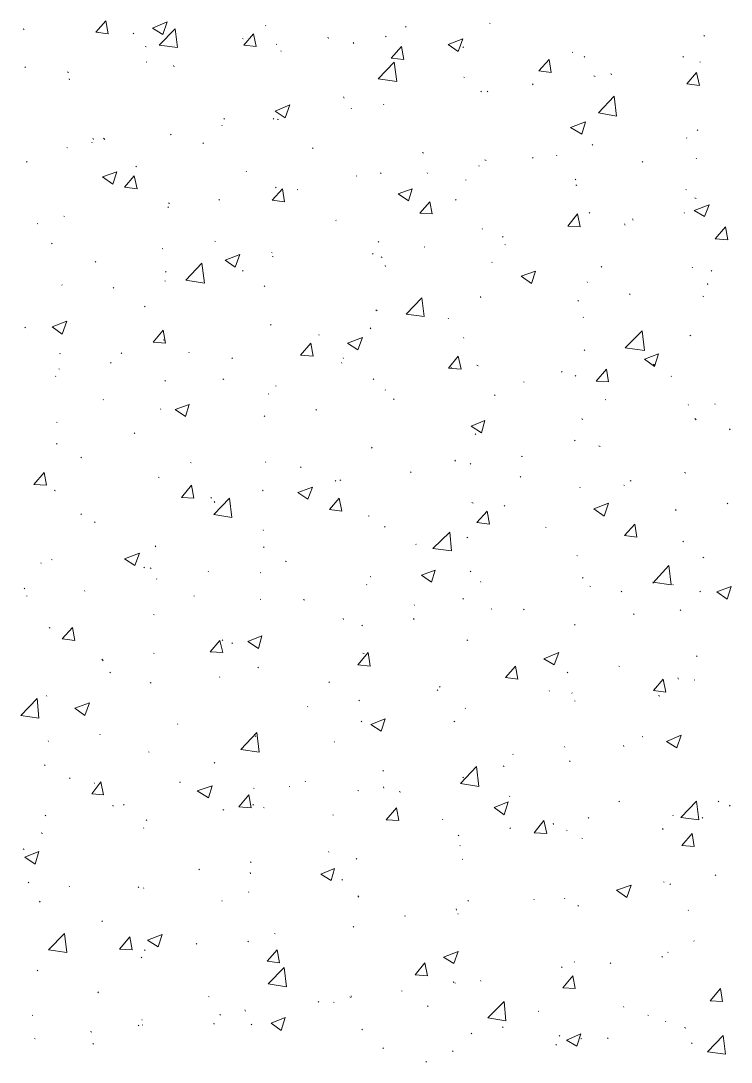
# Model space of a CAD drawing. Header units: millimetres. Extents: x 2928 to 3112, y 1220 to 1280.
# Drawn here: x 2943.125 to 2945.211, y 1243.75 to 1246.809 of the extents above; entities that cross this region are included whole.
import ezdxf

# ---------------------------------------------------------------- set-up
doc = ezdxf.new("R2010")
doc.units = ezdxf.units.MM

msp = doc.modelspace()

# ---------------------------------------------------------------- linework, layer by layer
at = {"color": 92, "linetype": 'Continuous', "lineweight": 13, "true_color": 0x00b800}
for points in [[(2943.34468, 1246.77537), (2943.37468, 1246.8087), (2943.37468, 1246.8087)], [(2943.38135, 1246.77037), (2943.37468, 1246.8087), (2943.37468, 1246.8087)], [(2943.13468, 1246.7837), (2943.13134, 1246.78537), (2943.13134, 1246.78537)], [(2943.51135, 1246.78703), (2943.55468, 1246.80537), (2943.55468, 1246.80537)], [(2943.51135, 1246.78703), (2943.54135, 1246.7687), (2943.54135, 1246.7687)], [(2943.53135, 1246.73703), (2943.57802, 1246.78537), (2943.57802, 1246.78537)], [(2943.54135, 1246.7687), (2943.55468, 1246.80537), (2943.55468, 1246.80537)], [(2943.58468, 1246.73037), (2943.57802, 1246.78537), (2943.57802, 1246.78537)], [(2943.84469, 1246.7937), (2943.84302, 1246.79537), (2943.84302, 1246.79537)], [(2944.25636, 1246.79037), (2944.25469, 1246.79203), (2944.25469, 1246.79203)], [(2944.50303, 1246.80037), (2944.50136, 1246.80203), (2944.50136, 1246.80203)], [(2943.34468, 1246.77537), (2943.38135, 1246.77037), (2943.38135, 1246.77037)], [(2943.45635, 1246.77037), (2943.45468, 1246.77203), (2943.45468, 1246.77203)], [(2943.77802, 1246.75537), (2943.77635, 1246.75703), (2943.77635, 1246.75703)], [(2943.77969, 1246.73703), (2943.80802, 1246.77037), (2943.80802, 1246.77037)], [(2943.81635, 1246.7337), (2943.80802, 1246.77037), (2943.80802, 1246.77037)], [(2944.02802, 1246.75703), (2944.02636, 1246.76037), (2944.02636, 1246.76037)], [(2944.19803, 1246.76203), (2944.19636, 1246.7637), (2944.19636, 1246.7637)], [(2944.37969, 1246.7387), (2944.42303, 1246.75537), (2944.42303, 1246.75537)], [(2944.40969, 1246.7187), (2944.42303, 1246.75537), (2944.42303, 1246.75537)], [(2945.13304, 1246.7637), (2945.13137, 1246.76537), (2945.13137, 1246.76537)], [(2943.49301, 1246.73203), (2943.48968, 1246.7337), (2943.48968, 1246.7337)], [(2943.53135, 1246.73703), (2943.58468, 1246.73037), (2943.58468, 1246.73037)], [(2943.77969, 1246.73703), (2943.81635, 1246.7337), (2943.81635, 1246.7337)], [(2943.87635, 1246.7387), (2943.87469, 1246.74037), (2943.87469, 1246.74037)], [(2943.88969, 1246.7187), (2943.88802, 1246.72037), (2943.88802, 1246.72037)], [(2944.10302, 1246.74203), (2944.10136, 1246.74537), (2944.10136, 1246.74537)], [(2944.21303, 1246.6987), (2944.24303, 1246.7337), (2944.24303, 1246.7337)], [(2944.24969, 1246.69537), (2944.24303, 1246.7337), (2944.24303, 1246.7337)], [(2944.37969, 1246.7387), (2944.40969, 1246.7187), (2944.40969, 1246.7187)], [(2944.42469, 1246.73037), (2944.42303, 1246.73203), (2944.42303, 1246.73203)], [(2944.74637, 1246.71537), (2944.7447, 1246.71703), (2944.7447, 1246.71703)], [(2943.49468, 1246.68703), (2943.49301, 1246.6887), (2943.49301, 1246.6887)], [(2944.17469, 1246.6387), (2944.22136, 1246.68703), (2944.22136, 1246.68703)], [(2944.21303, 1246.6987), (2944.24969, 1246.69537), (2944.24969, 1246.69537)], [(2944.22969, 1246.63036), (2944.22136, 1246.68703), (2944.22136, 1246.68703)], [(2944.64636, 1246.66203), (2944.67637, 1246.69537), (2944.67637, 1246.69537)], [(2944.68303, 1246.65703), (2944.67637, 1246.69537), (2944.67637, 1246.69537)], [(2944.78137, 1246.70203), (2944.7797, 1246.7037), (2944.7797, 1246.7037)], [(2945.07137, 1246.70203), (2945.0697, 1246.7037), (2945.0697, 1246.7037)], [(2945.12137, 1246.68703), (2945.1197, 1246.6887), (2945.1197, 1246.6887)], [(2943.13801, 1246.67203), (2943.13634, 1246.6737), (2943.13634, 1246.6737)], [(2943.26468, 1246.65703), (2943.26135, 1246.6587), (2943.26135, 1246.6587)], [(2943.57468, 1246.6737), (2943.57302, 1246.67703), (2943.57302, 1246.67703)], [(2944.64636, 1246.66203), (2944.68303, 1246.65703), (2944.68303, 1246.65703)], [(2945.08137, 1246.6237), (2945.1097, 1246.65703), (2945.1097, 1246.65703)], [(2945.11804, 1246.6187), (2945.1097, 1246.65703), (2945.1097, 1246.65703)], [(2943.26801, 1246.63536), (2943.26635, 1246.6387), (2943.26635, 1246.6387)], [(2944.17469, 1246.6387), (2944.22969, 1246.63036), (2944.22969, 1246.63036)], [(2944.42803, 1246.64203), (2944.42636, 1246.6437), (2944.42636, 1246.6437)], [(2944.81137, 1246.64536), (2944.80803, 1246.64703), (2944.80803, 1246.64703)], [(2944.8597, 1246.65036), (2944.85803, 1246.6537), (2944.85803, 1246.6537)], [(2944.47803, 1246.60036), (2944.47636, 1246.60203), (2944.47636, 1246.60203)], [(2944.49636, 1246.60036), (2944.4947, 1246.60203), (2944.4947, 1246.60203)], [(2944.6297, 1246.62036), (2944.62803, 1246.6237), (2944.62803, 1246.6237)], [(2945.08137, 1246.6237), (2945.11804, 1246.6187), (2945.11804, 1246.6187)], [(2944.07469, 1246.58203), (2944.07302, 1246.58536), (2944.07302, 1246.58536)], [(2944.82137, 1246.5387), (2944.86803, 1246.58703), (2944.86803, 1246.58703)], [(2944.8747, 1246.5287), (2944.86803, 1246.58703), (2944.86803, 1246.58703)], [(2943.87135, 1246.5437), (2943.91469, 1246.56203), (2943.91469, 1246.56203)], [(2943.87135, 1246.5437), (2943.90135, 1246.5237), (2943.90135, 1246.5237)], [(2943.90135, 1246.5237), (2943.91469, 1246.56203), (2943.91469, 1246.56203)], [(2944.09636, 1246.55036), (2944.09469, 1246.55203), (2944.09469, 1246.55203)], [(2944.19136, 1246.56203), (2944.18969, 1246.5637), (2944.18969, 1246.5637)], [(2944.82137, 1246.5387), (2944.8747, 1246.5287), (2944.8747, 1246.5287)], [(2943.72302, 1246.52036), (2943.72135, 1246.52203), (2943.72135, 1246.52203)], [(2943.86802, 1246.52036), (2943.86635, 1246.52203), (2943.86635, 1246.52203)], [(2943.88135, 1246.5187), (2943.87802, 1246.52036), (2943.87802, 1246.52036)], [(2944.7397, 1246.49536), (2944.78303, 1246.51203), (2944.78303, 1246.51203)], [(2944.77303, 1246.47536), (2944.78303, 1246.51203), (2944.78303, 1246.51203)], [(2943.56635, 1246.4737), (2943.56468, 1246.47536), (2943.56468, 1246.47536)], [(2943.71635, 1246.50036), (2943.71468, 1246.50203), (2943.71468, 1246.50203)], [(2944.7397, 1246.49536), (2944.77303, 1246.47536), (2944.77303, 1246.47536)], [(2945.11304, 1246.48703), (2945.11137, 1246.4887), (2945.11137, 1246.4887)], [(2943.33468, 1246.45036), (2943.33301, 1246.45203), (2943.33301, 1246.45203)], [(2943.33801, 1246.46036), (2943.33635, 1246.4637), (2943.33635, 1246.4637)], [(2943.37135, 1246.46036), (2943.36801, 1246.4637), (2943.36801, 1246.4637)], [(2943.66135, 1246.4487), (2943.65968, 1246.45036), (2943.65968, 1246.45036)], [(2944.8047, 1246.4437), (2944.80303, 1246.44536), (2944.80303, 1246.44536)], [(2945.08137, 1246.4637), (2945.0797, 1246.46536), (2945.0797, 1246.46536)], [(2943.26135, 1246.43536), (2943.25968, 1246.43703), (2943.25968, 1246.43703)], [(2943.98302, 1246.4337), (2943.98136, 1246.43536), (2943.98136, 1246.43536)], [(2944.30803, 1246.42036), (2944.30469, 1246.42203), (2944.30469, 1246.42203)], [(2944.6997, 1246.41203), (2944.69803, 1246.41369), (2944.69803, 1246.41369)], [(2943.14301, 1246.39369), (2943.14134, 1246.39536), (2943.14134, 1246.39536)], [(2943.46468, 1246.38036), (2943.46301, 1246.38203), (2943.46301, 1246.38203)], [(2944.47136, 1246.38203), (2944.4697, 1246.38369), (2944.4697, 1246.38369)], [(2944.49136, 1246.39869), (2944.48803, 1246.40036), (2944.48803, 1246.40036)], [(2944.6297, 1246.40536), (2944.62803, 1246.40703), (2944.62803, 1246.40703)], [(2944.95137, 1246.39369), (2944.9497, 1246.39536), (2944.9497, 1246.39536)], [(2945.1097, 1246.40369), (2945.10804, 1246.40536), (2945.10804, 1246.40536)], [(2943.36468, 1246.35036), (2943.40635, 1246.36536), (2943.40635, 1246.36536)], [(2943.36468, 1246.35036), (2943.39468, 1246.32869), (2943.39468, 1246.32869)], [(2943.39468, 1246.32869), (2943.40635, 1246.36536), (2943.40635, 1246.36536)], [(2943.42968, 1246.32036), (2943.45801, 1246.35369), (2943.45801, 1246.35369)], [(2943.46635, 1246.31536), (2943.45801, 1246.35369), (2943.45801, 1246.35369)], [(2943.78802, 1246.36536), (2943.78635, 1246.36703), (2943.78635, 1246.36703)], [(2944.11136, 1246.35203), (2944.10969, 1246.35369), (2944.10969, 1246.35369)], [(2944.18302, 1246.36036), (2944.18136, 1246.36203), (2944.18136, 1246.36203)], [(2944.31969, 1246.36036), (2944.31803, 1246.36203), (2944.31803, 1246.36203)], [(2943.42968, 1246.32036), (2943.46635, 1246.31536), (2943.46635, 1246.31536)], [(2943.87469, 1246.31869), (2943.87302, 1246.32036), (2943.87302, 1246.32036)], [(2944.43303, 1246.34036), (2944.43136, 1246.34203), (2944.43136, 1246.34203)], [(2944.7547, 1246.34203), (2944.75303, 1246.34369), (2944.75303, 1246.34369)], [(2944.75803, 1246.32536), (2944.7547, 1246.32703), (2944.7547, 1246.32703)], [(2943.86302, 1246.28203), (2943.89302, 1246.31536), (2943.89302, 1246.31536)], [(2943.89969, 1246.27703), (2943.89302, 1246.31536), (2943.89302, 1246.31536)], [(2943.93802, 1246.31203), (2943.93635, 1246.31369), (2943.93635, 1246.31369)], [(2944.23303, 1246.30036), (2944.27469, 1246.31536), (2944.27469, 1246.31536)], [(2944.23303, 1246.30036), (2944.26303, 1246.28036), (2944.26303, 1246.28036)], [(2944.26303, 1246.28036), (2944.27469, 1246.31536), (2944.27469, 1246.31536)], [(2945.0797, 1246.31203), (2945.07804, 1246.31369), (2945.07804, 1246.31369)], [(2945.10804, 1246.28703), (2945.1047, 1246.28869), (2945.1047, 1246.28869)], [(2943.55802, 1246.26036), (2943.55635, 1246.26203), (2943.55635, 1246.26203)], [(2943.56135, 1246.27203), (2943.55802, 1246.27369), (2943.55802, 1246.27369)], [(2943.70802, 1246.28203), (2943.70635, 1246.28369), (2943.70635, 1246.28369)], [(2943.86302, 1246.28203), (2943.89969, 1246.27703), (2943.89969, 1246.27703)], [(2944.29636, 1246.24369), (2944.32636, 1246.27703), (2944.32636, 1246.27703)], [(2944.33303, 1246.24203), (2944.32636, 1246.27703), (2944.32636, 1246.27703)], [(2944.40303, 1246.28203), (2944.40136, 1246.28369), (2944.40136, 1246.28369)], [(2945.10304, 1246.25203), (2945.14637, 1246.26869), (2945.14637, 1246.26869)], [(2945.13304, 1246.23369), (2945.14637, 1246.26869), (2945.14637, 1246.26869)], [(2943.25301, 1246.23369), (2943.25134, 1246.23536), (2943.25134, 1246.23536)], [(2944.29636, 1246.24369), (2944.33303, 1246.24203), (2944.33303, 1246.24203)], [(2944.73137, 1246.20536), (2944.7597, 1246.24203), (2944.7597, 1246.24203)], [(2944.76803, 1246.20369), (2944.7597, 1246.24203), (2944.7597, 1246.24203)], [(2944.79637, 1246.24369), (2944.7947, 1246.24536), (2944.7947, 1246.24536)], [(2945.0747, 1246.24369), (2945.07304, 1246.24536), (2945.07304, 1246.24536)], [(2945.10304, 1246.25203), (2945.13304, 1246.23369), (2945.13304, 1246.23369)], [(2943.17468, 1246.21203), (2943.17301, 1246.21369), (2943.17301, 1246.21369)], [(2944.05136, 1246.22203), (2944.04969, 1246.22369), (2944.04969, 1246.22369)], [(2944.48136, 1246.19703), (2944.4797, 1246.19869), (2944.4797, 1246.19869)], [(2944.73137, 1246.20536), (2944.76803, 1246.20369), (2944.76803, 1246.20369)], [(2944.8997, 1246.20869), (2944.89804, 1246.21203), (2944.89804, 1246.21203)], [(2944.92304, 1246.22369), (2944.92137, 1246.22703), (2944.92137, 1246.22703)], [(2945.16471, 1246.16869), (2945.19471, 1246.20369), (2945.19471, 1246.20369)], [(2945.20137, 1246.16536), (2945.19471, 1246.20369), (2945.19471, 1246.20369)], [(2944.54136, 1246.17369), (2944.5397, 1246.17536), (2944.5397, 1246.17536)], [(2945.16471, 1246.16869), (2945.20137, 1246.16536), (2945.20137, 1246.16536)], [(2943.21634, 1246.15369), (2943.21468, 1246.15536), (2943.21468, 1246.15536)], [(2943.54135, 1246.13869), (2943.53968, 1246.14036), (2943.53968, 1246.14036)], [(2943.69635, 1246.16036), (2943.69468, 1246.16202), (2943.69468, 1246.16202)], [(2944.17636, 1246.15869), (2944.17469, 1246.16036), (2944.17469, 1246.16036)], [(2944.31136, 1246.14369), (2944.30969, 1246.14536), (2944.30969, 1246.14536)], [(2944.54803, 1246.15036), (2944.54636, 1246.15202), (2944.54636, 1246.15202)], [(2943.72468, 1246.10536), (2943.76802, 1246.12202), (2943.76802, 1246.12202)], [(2943.72468, 1246.10536), (2943.75469, 1246.08536), (2943.75469, 1246.08536)], [(2943.75469, 1246.08536), (2943.76802, 1246.12202), (2943.76802, 1246.12202)], [(2943.86302, 1246.12702), (2943.86135, 1246.12869), (2943.86135, 1246.12869)], [(2943.86635, 1246.11536), (2943.86302, 1246.11702), (2943.86302, 1246.11702)], [(2944.15969, 1246.12369), (2944.15802, 1246.12536), (2944.15802, 1246.12536)], [(2944.18636, 1246.11369), (2944.18302, 1246.11536), (2944.18302, 1246.11536)], [(2943.34468, 1246.10036), (2943.34301, 1246.10202), (2943.34301, 1246.10202)], [(2943.60968, 1246.04702), (2943.65635, 1246.09702), (2943.65635, 1246.09702)], [(2943.66468, 1246.03869), (2943.65635, 1246.09702), (2943.65635, 1246.09702)], [(2943.77802, 1246.07369), (2943.77635, 1246.07536), (2943.77635, 1246.07536)], [(2944.19636, 1246.08702), (2944.19469, 1246.09036), (2944.19469, 1246.09036)], [(2944.5097, 1246.09869), (2944.50803, 1246.10036), (2944.50803, 1246.10036)], [(2944.83137, 1246.08536), (2944.8297, 1246.08702), (2944.8297, 1246.08702)], [(2945.09804, 1246.08369), (2945.09637, 1246.08536), (2945.09637, 1246.08536)], [(2945.15471, 1246.07369), (2945.15304, 1246.07536), (2945.15304, 1246.07536)], [(2943.54968, 1246.04369), (2943.54802, 1246.04536), (2943.54802, 1246.04536)], [(2943.55135, 1246.07036), (2943.54968, 1246.07202), (2943.54968, 1246.07202)], [(2943.60968, 1246.04702), (2943.66468, 1246.03869), (2943.66468, 1246.03869)], [(2944.5947, 1246.05869), (2944.63636, 1246.07369), (2944.63636, 1246.07369)], [(2944.5947, 1246.05869), (2944.6247, 1246.03702), (2944.6247, 1246.03702)], [(2944.6247, 1246.03702), (2944.63636, 1246.07369), (2944.63636, 1246.07369)], [(2943.24634, 1246.03202), (2943.24468, 1246.03369), (2943.24468, 1246.03369)], [(2943.39801, 1246.02369), (2943.39635, 1246.02536), (2943.39635, 1246.02536)], [(2943.84135, 1246.02869), (2943.83969, 1246.03036), (2943.83969, 1246.03036)], [(2944.7897, 1246.04036), (2944.78803, 1246.04202), (2944.78803, 1246.04202)], [(2945.14304, 1246.03369), (2945.14137, 1246.03702), (2945.14137, 1246.03702)], [(2944.25636, 1245.94702), (2944.30303, 1245.99536), (2944.30303, 1245.99536)], [(2944.30969, 1245.94035), (2944.30303, 1245.99536), (2944.30303, 1245.99536)], [(2944.47636, 1245.99536), (2944.4747, 1245.99869), (2944.4747, 1245.99869)], [(2944.76303, 1245.98536), (2944.76137, 1245.98702), (2944.76137, 1245.98702)], [(2944.9147, 1246.00536), (2944.91304, 1246.00702), (2944.91304, 1246.00702)], [(2945.13137, 1245.99869), (2945.12804, 1246.00036), (2945.12804, 1246.00036)], [(2943.48968, 1245.96869), (2943.48801, 1245.97036), (2943.48801, 1245.97036)], [(2944.17136, 1245.95702), (2944.16802, 1245.96035), (2944.16802, 1245.96035)], [(2943.21634, 1245.91035), (2943.25968, 1245.92702), (2943.25968, 1245.92702)], [(2943.24634, 1245.88869), (2943.25968, 1245.92702), (2943.25968, 1245.92702)], [(2944.25636, 1245.94702), (2944.30969, 1245.94035), (2944.30969, 1245.94035)], [(2944.38136, 1245.93369), (2944.37969, 1245.93535), (2944.37969, 1245.93535)], [(2944.77803, 1245.93702), (2944.77637, 1245.93869), (2944.77637, 1245.93869)], [(2943.13801, 1245.90702), (2943.13634, 1245.90869), (2943.13634, 1245.90869)], [(2943.21634, 1245.91035), (2943.24634, 1245.88869), (2943.24634, 1245.88869)], [(2943.51302, 1245.86535), (2943.54302, 1245.90035), (2943.54302, 1245.90035)], [(2943.54968, 1245.86202), (2943.54302, 1245.90035), (2943.54302, 1245.90035)], [(2943.85969, 1245.91535), (2943.85802, 1245.91702), (2943.85802, 1245.91702)], [(2944.15302, 1245.90369), (2944.15136, 1245.90702), (2944.15136, 1245.90702)], [(2944.8997, 1245.84869), (2944.9497, 1245.89869), (2944.9497, 1245.89869)], [(2944.95637, 1245.84035), (2944.9497, 1245.89869), (2944.9497, 1245.89869)], [(2943.51302, 1245.86535), (2943.54968, 1245.86202), (2943.54968, 1245.86202)], [(2943.54635, 1245.87035), (2943.54302, 1245.87202), (2943.54302, 1245.87202)], [(2943.94635, 1245.82702), (2943.97636, 1245.86202), (2943.97636, 1245.86202)], [(2943.98302, 1245.82369), (2943.97636, 1245.86202), (2943.97636, 1245.86202)], [(2944.00136, 1245.88535), (2943.99969, 1245.88702), (2943.99969, 1245.88702)], [(2944.08469, 1245.86202), (2944.12802, 1245.87869), (2944.12802, 1245.87869)], [(2944.08469, 1245.86202), (2944.11469, 1245.84202), (2944.11469, 1245.84202)], [(2944.11469, 1245.84202), (2944.12802, 1245.87869), (2944.12802, 1245.87869)], [(2944.42636, 1245.87702), (2944.42469, 1245.87869), (2944.42469, 1245.87869)], [(2945.09304, 1245.88369), (2945.0897, 1245.88535), (2945.0897, 1245.88535)], [(2943.24134, 1245.83035), (2943.23801, 1245.83202), (2943.23801, 1245.83202)], [(2943.42135, 1245.83202), (2943.41968, 1245.83369), (2943.41968, 1245.83369)], [(2943.61968, 1245.83369), (2943.61802, 1245.83535), (2943.61802, 1245.83535)], [(2944.78137, 1245.84035), (2944.7797, 1245.84202), (2944.7797, 1245.84202)], [(2944.8997, 1245.84869), (2944.95637, 1245.84035), (2944.95637, 1245.84035)], [(2944.95637, 1245.81535), (2944.99804, 1245.83035), (2944.99804, 1245.83035)], [(2944.98637, 1245.79369), (2944.99804, 1245.83035), (2944.99804, 1245.83035)], [(2943.38968, 1245.80369), (2943.38801, 1245.80535), (2943.38801, 1245.80535)], [(2943.74635, 1245.81702), (2943.74469, 1245.81869), (2943.74469, 1245.81869)], [(2943.94635, 1245.82702), (2943.98302, 1245.82369), (2943.98302, 1245.82369)], [(2944.06802, 1245.80369), (2944.06636, 1245.80535), (2944.06636, 1245.80535)], [(2944.07302, 1245.81702), (2944.07136, 1245.81869), (2944.07136, 1245.81869)], [(2944.38136, 1245.78869), (2944.40969, 1245.82369), (2944.40969, 1245.82369)], [(2944.41803, 1245.78535), (2944.40969, 1245.82369), (2944.40969, 1245.82369)], [(2944.95637, 1245.81535), (2944.98637, 1245.79369), (2944.98637, 1245.79369)], [(2944.98637, 1245.79702), (2944.98304, 1245.80035), (2944.98304, 1245.80035)], [(2943.23801, 1245.78535), (2943.23634, 1245.78702), (2943.23634, 1245.78702)], [(2944.38136, 1245.78869), (2944.41803, 1245.78535), (2944.41803, 1245.78535)], [(2944.38969, 1245.78869), (2944.38803, 1245.79035), (2944.38803, 1245.79035)], [(2944.46803, 1245.79535), (2944.4647, 1245.79702), (2944.4647, 1245.79702)], [(2944.7147, 1245.77702), (2944.71303, 1245.77869), (2944.71303, 1245.77869)], [(2944.8147, 1245.75035), (2944.8447, 1245.78535), (2944.8447, 1245.78535)], [(2944.85137, 1245.74869), (2944.8447, 1245.78535), (2944.8447, 1245.78535)], [(2943.22801, 1245.76369), (2943.22634, 1245.76535), (2943.22634, 1245.76535)], [(2943.54968, 1245.75035), (2943.54802, 1245.75202), (2943.54802, 1245.75202)], [(2943.72135, 1245.75535), (2943.71802, 1245.75702), (2943.71802, 1245.75702)], [(2944.16136, 1245.75535), (2944.15969, 1245.75702), (2944.15969, 1245.75702)], [(2944.60303, 1245.74702), (2944.60136, 1245.74869), (2944.60136, 1245.74869)], [(2944.7547, 1245.76535), (2944.75303, 1245.76702), (2944.75303, 1245.76702)], [(2944.8147, 1245.75035), (2944.85137, 1245.74869), (2944.85137, 1245.74869)], [(2945.03637, 1245.76369), (2945.0347, 1245.76535), (2945.0347, 1245.76535)], [(2943.85302, 1245.71202), (2943.85135, 1245.71368), (2943.85135, 1245.71368)], [(2943.87469, 1245.73535), (2943.87302, 1245.73702), (2943.87302, 1245.73702)], [(2944.19636, 1245.72368), (2944.19469, 1245.72535), (2944.19469, 1245.72535)], [(2944.51803, 1245.70868), (2944.51636, 1245.71035), (2944.51636, 1245.71035)], [(2943.36801, 1245.69535), (2943.36635, 1245.69702), (2943.36635, 1245.69702)], [(2943.57802, 1245.66702), (2943.61968, 1245.68202), (2943.61968, 1245.68202)], [(2943.60802, 1245.64702), (2943.61968, 1245.68202), (2943.61968, 1245.68202)], [(2944.22136, 1245.69702), (2944.21969, 1245.69868), (2944.21969, 1245.69868)], [(2944.84303, 1245.69535), (2944.84137, 1245.69702), (2944.84137, 1245.69702)], [(2945.08637, 1245.68035), (2945.0847, 1245.68202), (2945.0847, 1245.68202)], [(2945.16471, 1245.68202), (2945.16304, 1245.68368), (2945.16304, 1245.68368)], [(2943.53635, 1245.66702), (2943.53468, 1245.66868), (2943.53468, 1245.66868)], [(2943.57802, 1245.66702), (2943.60802, 1245.64702), (2943.60802, 1245.64702)], [(2943.84135, 1245.64702), (2943.83969, 1245.64868), (2943.83969, 1245.64868)], [(2943.99302, 1245.66535), (2943.99136, 1245.66702), (2943.99136, 1245.66702)], [(2943.23134, 1245.62868), (2943.22968, 1245.63035), (2943.22968, 1245.63035)], [(2944.44803, 1245.61868), (2944.48803, 1245.63535), (2944.48803, 1245.63535)], [(2944.44803, 1245.61868), (2944.47803, 1245.59868), (2944.47803, 1245.59868)], [(2944.47803, 1245.59868), (2944.48803, 1245.63535), (2944.48803, 1245.63535)], [(2944.7747, 1245.63702), (2944.77303, 1245.64035), (2944.77303, 1245.64035)], [(2945.10804, 1245.63702), (2945.1047, 1245.64035), (2945.1047, 1245.64035)], [(2943.45968, 1245.59702), (2943.45801, 1245.59868), (2943.45801, 1245.59868)], [(2944.46136, 1245.59368), (2944.4597, 1245.59535), (2944.4597, 1245.59535)], [(2945.20804, 1245.60702), (2945.20637, 1245.61035), (2945.20637, 1245.61035)], [(2943.23134, 1245.56535), (2943.22968, 1245.56702), (2943.22968, 1245.56702)], [(2944.15636, 1245.55368), (2944.15469, 1245.55702), (2944.15469, 1245.55702)], [(2944.75303, 1245.57535), (2944.75137, 1245.57702), (2944.75137, 1245.57702)], [(2944.82637, 1245.55868), (2944.82303, 1245.56035), (2944.82303, 1245.56035)], [(2943.30301, 1245.52535), (2943.30135, 1245.52702), (2943.30135, 1245.52702)], [(2944.59803, 1245.52868), (2944.5947, 1245.53035), (2944.5947, 1245.53035)], [(2943.62468, 1245.51035), (2943.62302, 1245.51202), (2943.62302, 1245.51202)], [(2943.84469, 1245.51202), (2943.84302, 1245.51368), (2943.84302, 1245.51368)], [(2943.94802, 1245.49702), (2943.94635, 1245.49868), (2943.94635, 1245.49868)], [(2944.40136, 1245.51535), (2944.39969, 1245.51868), (2944.39969, 1245.51868)], [(2944.44636, 1245.50702), (2944.4447, 1245.50868), (2944.4447, 1245.50868)], [(2943.16301, 1245.44701), (2943.19301, 1245.48201), (2943.19301, 1245.48201)], [(2943.19968, 1245.44535), (2943.19301, 1245.48201), (2943.19301, 1245.48201)], [(2943.53135, 1245.46701), (2943.52802, 1245.46868), (2943.52802, 1245.46868)], [(2944.27136, 1245.48201), (2944.26969, 1245.48368), (2944.26969, 1245.48368)], [(2944.59303, 1245.46868), (2944.59136, 1245.47035), (2944.59136, 1245.47035)], [(2945.07804, 1245.48035), (2945.0747, 1245.48201), (2945.0747, 1245.48201)], [(2943.16301, 1245.44701), (2943.19968, 1245.44535), (2943.19968, 1245.44535)], [(2943.59635, 1245.40868), (2943.62635, 1245.44535), (2943.62635, 1245.44535)], [(2943.63302, 1245.40701), (2943.62635, 1245.44535), (2943.62635, 1245.44535)], [(2943.93802, 1245.42368), (2943.98136, 1245.43868), (2943.98136, 1245.43868)], [(2943.96802, 1245.40368), (2943.98136, 1245.43868), (2943.98136, 1245.43868)], [(2944.04969, 1245.45701), (2944.04802, 1245.45868), (2944.04802, 1245.45868)], [(2944.06469, 1245.45868), (2944.06136, 1245.46035), (2944.06136, 1245.46035)], [(2944.76803, 1245.43701), (2944.76637, 1245.43868), (2944.76637, 1245.43868)], [(2944.89804, 1245.44368), (2944.89637, 1245.44535), (2944.89637, 1245.44535)], [(2944.91804, 1245.45701), (2944.9147, 1245.45868), (2944.9147, 1245.45868)], [(2943.22634, 1245.42868), (2943.22301, 1245.43035), (2943.22301, 1245.43035)], [(2943.59635, 1245.40868), (2943.63302, 1245.40701), (2943.63302, 1245.40701)], [(2943.68468, 1245.40701), (2943.68302, 1245.40868), (2943.68302, 1245.40868)], [(2943.69135, 1245.35868), (2943.73802, 1245.40701), (2943.73802, 1245.40701)], [(2943.74469, 1245.35035), (2943.73802, 1245.40701), (2943.73802, 1245.40701)], [(2943.83635, 1245.42868), (2943.83469, 1245.43035), (2943.83469, 1245.43035)], [(2943.93802, 1245.42368), (2943.96802, 1245.40368), (2943.96802, 1245.40368)], [(2944.03136, 1245.37368), (2944.05969, 1245.40701), (2944.05969, 1245.40701)], [(2944.06802, 1245.36868), (2944.05969, 1245.40701), (2944.05969, 1245.40701)], [(2943.69468, 1245.39368), (2943.69302, 1245.39701), (2943.69302, 1245.39701)], [(2944.03136, 1245.37368), (2944.06802, 1245.36868), (2944.06802, 1245.36868)], [(2944.45303, 1245.39201), (2944.4497, 1245.39368), (2944.4497, 1245.39368)], [(2944.54636, 1245.38368), (2944.5447, 1245.38535), (2944.5447, 1245.38535)], [(2944.80803, 1245.37535), (2944.85137, 1245.39201), (2944.85137, 1245.39201)], [(2944.80803, 1245.37535), (2944.83803, 1245.35368), (2944.83803, 1245.35368)], [(2944.83803, 1245.35368), (2944.85137, 1245.39201), (2944.85137, 1245.39201)], [(2945.0497, 1245.37035), (2945.04804, 1245.37368), (2945.04804, 1245.37368)], [(2945.20137, 1245.39035), (2945.19971, 1245.39201), (2945.19971, 1245.39201)], [(2943.30301, 1245.35868), (2943.30135, 1245.36035), (2943.30135, 1245.36035)], [(2943.69135, 1245.35868), (2943.74469, 1245.35035), (2943.74469, 1245.35035)], [(2944.14802, 1245.35368), (2944.14469, 1245.35535), (2944.14469, 1245.35535)], [(2944.4647, 1245.33535), (2944.4947, 1245.36868), (2944.4947, 1245.36868)], [(2944.50136, 1245.33035), (2944.4947, 1245.36868), (2944.4947, 1245.36868)], [(2943.34301, 1245.33535), (2943.34135, 1245.33701), (2943.34135, 1245.33701)], [(2943.83802, 1245.31201), (2943.83635, 1245.31368), (2943.83635, 1245.31368)], [(2944.19469, 1245.32201), (2944.19302, 1245.32368), (2944.19302, 1245.32368)], [(2944.4647, 1245.33535), (2944.50136, 1245.33035), (2944.50136, 1245.33035)], [(2944.66803, 1245.32035), (2944.66637, 1245.32201), (2944.66637, 1245.32201)], [(2944.89804, 1245.29701), (2944.92804, 1245.33035), (2944.92804, 1245.33035)], [(2944.9347, 1245.29201), (2944.92804, 1245.33035), (2944.92804, 1245.33035)], [(2944.33469, 1245.25868), (2944.38469, 1245.30701), (2944.38469, 1245.30701)], [(2944.38969, 1245.25201), (2944.38469, 1245.30701), (2944.38469, 1245.30701)], [(2944.43803, 1245.29035), (2944.4347, 1245.29201), (2944.4347, 1245.29201)], [(2944.89804, 1245.29701), (2944.9347, 1245.29201), (2944.9347, 1245.29201)], [(2945.07137, 1245.27868), (2945.0697, 1245.28035), (2945.0697, 1245.28035)], [(2943.52135, 1245.26368), (2943.51968, 1245.26701), (2943.51968, 1245.26701)], [(2943.83969, 1245.26201), (2943.83802, 1245.26368), (2943.83802, 1245.26368)], [(2944.28636, 1245.27035), (2944.28469, 1245.27201), (2944.28469, 1245.27201)], [(2944.33469, 1245.25868), (2944.38969, 1245.25201), (2944.38969, 1245.25201)], [(2943.21634, 1245.22534), (2943.21468, 1245.22701), (2943.21468, 1245.22701)], [(2943.42968, 1245.22868), (2943.47301, 1245.24534), (2943.47301, 1245.24534)], [(2943.42968, 1245.22868), (2943.45968, 1245.20868), (2943.45968, 1245.20868)], [(2943.45968, 1245.20868), (2943.47301, 1245.24534), (2943.47301, 1245.24534)], [(2943.90469, 1245.22034), (2943.90135, 1245.22201), (2943.90135, 1245.22201)], [(2944.7597, 1245.23701), (2944.75803, 1245.23868), (2944.75803, 1245.23868)], [(2945.13137, 1245.23201), (2945.12804, 1245.23368), (2945.12804, 1245.23368)], [(2943.18468, 1245.21534), (2943.18301, 1245.21701), (2943.18301, 1245.21701)], [(2943.48801, 1245.20201), (2943.48635, 1245.20368), (2943.48635, 1245.20368)], [(2943.50802, 1245.20034), (2943.50468, 1245.20201), (2943.50468, 1245.20201)], [(2943.67635, 1245.19034), (2943.67468, 1245.19201), (2943.67468, 1245.19201)], [(2943.82969, 1245.18701), (2943.82802, 1245.18868), (2943.82802, 1245.18868)], [(2944.30136, 1245.18034), (2944.34136, 1245.19534), (2944.34136, 1245.19534)], [(2944.33136, 1245.16034), (2944.34136, 1245.19534), (2944.34136, 1245.19534)], [(2944.44636, 1245.19034), (2944.4447, 1245.19201), (2944.4447, 1245.19201)], [(2944.98137, 1245.15701), (2945.02804, 1245.20868), (2945.02804, 1245.20868)], [(2945.0347, 1245.15201), (2945.02804, 1245.20868), (2945.02804, 1245.20868)], [(2943.52468, 1245.16868), (2943.52302, 1245.17034), (2943.52302, 1245.17034)], [(2944.15302, 1245.17534), (2944.15136, 1245.17701), (2944.15136, 1245.17701)], [(2944.30136, 1245.18034), (2944.33136, 1245.16034), (2944.33136, 1245.16034)], [(2944.47636, 1245.16034), (2944.4747, 1245.16201), (2944.4747, 1245.16201)], [(2944.77637, 1245.17201), (2944.7747, 1245.17368), (2944.7747, 1245.17368)], [(2944.98137, 1245.16034), (2945.0347, 1245.15201), (2945.0347, 1245.15201)], [(2943.13634, 1245.14034), (2943.13468, 1245.14201), (2943.13468, 1245.14201)], [(2943.31301, 1245.13368), (2943.31135, 1245.13534), (2943.31135, 1245.13534)], [(2944.14136, 1245.15201), (2944.13969, 1245.15368), (2944.13969, 1245.15368)], [(2944.79803, 1245.14701), (2944.79637, 1245.14868), (2944.79637, 1245.14868)], [(2944.8897, 1245.13201), (2944.88803, 1245.13368), (2944.88803, 1245.13368)], [(2945.04137, 1245.15201), (2945.0397, 1245.15368), (2945.0397, 1245.15368)], [(2945.12137, 1245.13201), (2945.1197, 1245.13368), (2945.1197, 1245.13368)], [(2945.16971, 1245.13201), (2945.21137, 1245.14701), (2945.21137, 1245.14701)], [(2945.16971, 1245.13201), (2945.19971, 1245.11034), (2945.19971, 1245.11034)], [(2945.19971, 1245.11034), (2945.21137, 1245.14701), (2945.21137, 1245.14701)], [(2943.14301, 1245.11868), (2943.14134, 1245.12034), (2943.14134, 1245.12034)], [(2943.63468, 1245.11868), (2943.63302, 1245.12034), (2943.63302, 1245.12034)], [(2943.82969, 1245.10868), (2943.82802, 1245.11034), (2943.82802, 1245.11034)], [(2943.95802, 1245.10701), (2943.95469, 1245.10868), (2943.95469, 1245.10868)], [(2944.42469, 1245.11034), (2944.42303, 1245.11201), (2944.42303, 1245.11201)], [(2943.51635, 1245.06368), (2943.51468, 1245.06534), (2943.51468, 1245.06534)], [(2944.28136, 1245.09201), (2944.27969, 1245.09368), (2944.27969, 1245.09368)], [(2944.50803, 1245.08034), (2944.50636, 1245.08201), (2944.50636, 1245.08201)], [(2944.60303, 1245.07868), (2944.60136, 1245.08034), (2944.60136, 1245.08034)], [(2944.92637, 1245.06534), (2944.9247, 1245.06701), (2944.9247, 1245.06701)], [(2945.06304, 1245.07701), (2945.06137, 1245.07868), (2945.06137, 1245.07868)], [(2944.07302, 1245.05034), (2944.07136, 1245.05368), (2944.07136, 1245.05368)], [(2944.27969, 1245.05034), (2944.27803, 1245.05368), (2944.27803, 1245.05368)], [(2944.75303, 1245.03368), (2944.75137, 1245.03534), (2944.75137, 1245.03534)], [(2943.21134, 1245.02534), (2943.20801, 1245.02701), (2943.20801, 1245.02701)], [(2943.24634, 1244.99367), (2943.27635, 1245.02701), (2943.27635, 1245.02701)], [(2943.28301, 1244.98867), (2943.27635, 1245.02701), (2943.27635, 1245.02701)], [(2944.12802, 1245.03201), (2944.12636, 1245.03368), (2944.12636, 1245.03368)], [(2943.24634, 1244.99367), (2943.28301, 1244.98867), (2943.28301, 1244.98867)], [(2943.68135, 1244.95534), (2943.70968, 1244.98867), (2943.70968, 1244.98867)], [(2943.71802, 1244.95367), (2943.70968, 1244.98867), (2943.70968, 1244.98867)], [(2943.71802, 1244.98867), (2943.71635, 1244.99034), (2943.71635, 1244.99034)], [(2943.74635, 1244.98034), (2943.74469, 1244.98201), (2943.74469, 1244.98201)], [(2943.79135, 1244.98534), (2943.83302, 1245.00201), (2943.83302, 1245.00201)], [(2943.79135, 1244.98534), (2943.82302, 1244.96534), (2943.82302, 1244.96534)], [(2943.82302, 1244.96534), (2943.83302, 1245.00201), (2943.83302, 1245.00201)], [(2944.43803, 1244.98867), (2944.4347, 1244.99034), (2944.4347, 1244.99034)], [(2943.51635, 1244.95034), (2943.51468, 1244.95201), (2943.51468, 1244.95201)], [(2943.68135, 1244.95534), (2943.71802, 1244.95367), (2943.71802, 1244.95367)], [(2944.11469, 1244.91701), (2944.14469, 1244.95367), (2944.14469, 1244.95367)], [(2944.13302, 1244.95034), (2944.12969, 1244.95201), (2944.12969, 1244.95201)], [(2944.15136, 1244.91367), (2944.14469, 1244.95367), (2944.14469, 1244.95367)], [(2944.66137, 1244.93534), (2944.7047, 1244.95367), (2944.7047, 1244.95367)], [(2944.69137, 1244.91701), (2944.7047, 1244.95367), (2944.7047, 1244.95367)], [(2945.11137, 1244.94201), (2945.1097, 1244.94367), (2945.1097, 1244.94367)], [(2943.36468, 1244.93201), (2943.36301, 1244.93367), (2943.36301, 1244.93367)], [(2943.36635, 1244.92867), (2943.36468, 1244.93201), (2943.36468, 1244.93201)], [(2944.11469, 1244.91701), (2944.15136, 1244.91367), (2944.15136, 1244.91367)], [(2944.54803, 1244.88034), (2944.57803, 1244.91367), (2944.57803, 1244.91367)], [(2944.5847, 1244.87534), (2944.57803, 1244.91367), (2944.57803, 1244.91367)], [(2944.66137, 1244.93534), (2944.69137, 1244.91701), (2944.69137, 1244.91701)], [(2944.88303, 1244.91201), (2944.88137, 1244.91367), (2944.88137, 1244.91367)], [(2943.38801, 1244.89367), (2943.38635, 1244.89534), (2943.38635, 1244.89534)], [(2943.70968, 1244.88034), (2943.70802, 1244.88201), (2943.70802, 1244.88201)], [(2943.82302, 1244.90867), (2943.82135, 1244.91034), (2943.82135, 1244.91034)], [(2944.73137, 1244.89367), (2944.7297, 1244.89534), (2944.7297, 1244.89534)], [(2943.50802, 1244.86367), (2943.50468, 1244.86534), (2943.50468, 1244.86534)], [(2944.03136, 1244.86534), (2944.02969, 1244.86701), (2944.02969, 1244.86701)], [(2944.35636, 1244.85201), (2944.35469, 1244.85367), (2944.35469, 1244.85367)], [(2944.54803, 1244.88034), (2944.5847, 1244.87534), (2944.5847, 1244.87534)], [(2944.98304, 1244.84201), (2945.01137, 1244.87534), (2945.01137, 1244.87534)], [(2945.0197, 1244.83701), (2945.01137, 1244.87534), (2945.01137, 1244.87534)], [(2945.05637, 1244.87534), (2945.0547, 1244.87867), (2945.0547, 1244.87867)], [(2945.1047, 1244.87201), (2945.10304, 1244.87367), (2945.10304, 1244.87367)], [(2943.20134, 1244.82534), (2943.19968, 1244.82701), (2943.19968, 1244.82701)], [(2944.34969, 1244.84201), (2944.34803, 1244.84367), (2944.34803, 1244.84367)], [(2944.67803, 1244.84034), (2944.67637, 1244.84201), (2944.67637, 1244.84201)], [(2944.7447, 1244.83367), (2944.74303, 1244.83534), (2944.74303, 1244.83534)], [(2944.98304, 1244.84201), (2945.0197, 1244.83701), (2945.0197, 1244.83701)], [(2945.00137, 1244.82534), (2944.99804, 1244.82701), (2944.99804, 1244.82701)], [(2943.12468, 1244.76867), (2943.17301, 1244.81867), (2943.17301, 1244.81867)], [(2943.17801, 1244.76034), (2943.17301, 1244.81867), (2943.17301, 1244.81867)], [(2943.28301, 1244.79034), (2943.32635, 1244.80534), (2943.32635, 1244.80534)], [(2943.28301, 1244.79034), (2943.31301, 1244.76867), (2943.31301, 1244.76867)], [(2943.31301, 1244.76867), (2943.32635, 1244.80534), (2943.32635, 1244.80534)], [(2943.96802, 1244.79367), (2943.96636, 1244.79534), (2943.96636, 1244.79534)], [(2944.11969, 1244.81201), (2944.11802, 1244.81367), (2944.11802, 1244.81367)], [(2944.43136, 1244.78867), (2944.4297, 1244.79034), (2944.4297, 1244.79034)], [(2944.75303, 1244.81034), (2944.75137, 1244.81201), (2944.75137, 1244.81201)], [(2943.12468, 1244.76867), (2943.17801, 1244.76034), (2943.17801, 1244.76034)], [(2943.58635, 1244.742), (2943.58468, 1244.74367), (2943.58468, 1244.74367)], [(2944.12636, 1244.75034), (2944.12469, 1244.752), (2944.12469, 1244.752)], [(2944.15302, 1244.742), (2944.19469, 1244.75867), (2944.19469, 1244.75867)], [(2944.15302, 1244.742), (2944.18302, 1244.722), (2944.18302, 1244.722)], [(2944.18302, 1244.722), (2944.19469, 1244.75867), (2944.19469, 1244.75867)], [(2944.39969, 1244.75034), (2944.39636, 1244.752), (2944.39636, 1244.752)], [(2943.35801, 1244.712), (2943.35635, 1244.71367), (2943.35635, 1244.71367)], [(2943.77135, 1244.66867), (2943.81802, 1244.71867), (2943.81802, 1244.71867)], [(2943.81469, 1244.707), (2943.81302, 1244.70867), (2943.81302, 1244.70867)], [(2943.82469, 1244.66034), (2943.81802, 1244.71867), (2943.81802, 1244.71867)], [(2944.95137, 1244.70534), (2944.9497, 1244.707), (2944.9497, 1244.707)], [(2945.02137, 1244.692), (2945.0647, 1244.71034), (2945.0647, 1244.71034)], [(2945.05137, 1244.67367), (2945.0647, 1244.71034), (2945.0647, 1244.71034)], [(2943.20634, 1244.692), (2943.20468, 1244.69367), (2943.20468, 1244.69367)], [(2943.77135, 1244.66867), (2943.82469, 1244.66034), (2943.82469, 1244.66034)], [(2944.04636, 1244.69034), (2944.04469, 1244.692), (2944.04469, 1244.692)], [(2944.72303, 1244.67534), (2944.72137, 1244.677), (2944.72137, 1244.677)], [(2944.89637, 1244.677), (2944.8947, 1244.68034), (2944.8947, 1244.68034)], [(2945.02137, 1244.692), (2945.05137, 1244.67367), (2945.05137, 1244.67367)], [(2945.04804, 1244.67534), (2945.04637, 1244.677), (2945.04637, 1244.677)], [(2943.50135, 1244.66034), (2943.49968, 1244.662), (2943.49968, 1244.662)], [(2944.57136, 1244.65367), (2944.5697, 1244.65534), (2944.5697, 1244.65534)], [(2943.19634, 1244.622), (2943.19468, 1244.62367), (2943.19468, 1244.62367)], [(2943.69468, 1244.62867), (2943.69302, 1244.63034), (2943.69302, 1244.63034)], [(2944.18969, 1244.60534), (2944.18802, 1244.607), (2944.18802, 1244.607)], [(2944.41636, 1244.56867), (2944.46303, 1244.61867), (2944.46303, 1244.61867)], [(2944.4697, 1244.56033), (2944.46303, 1244.61867), (2944.46303, 1244.61867)], [(2944.5447, 1244.61867), (2944.54136, 1244.62034), (2944.54136, 1244.62034)], [(2944.73803, 1244.63367), (2944.73637, 1244.63534), (2944.73637, 1244.63534)], [(2943.26968, 1244.58367), (2943.26801, 1244.58534), (2943.26801, 1244.58534)], [(2944.42469, 1244.58534), (2944.42303, 1244.587), (2944.42303, 1244.587)], [(2943.33301, 1244.53867), (2943.35968, 1244.57367), (2943.35968, 1244.57367)], [(2943.34135, 1244.56867), (2943.33968, 1244.57034), (2943.33968, 1244.57034)], [(2943.36801, 1244.53533), (2943.35968, 1244.57367), (2943.35968, 1244.57367)], [(2943.59302, 1244.57034), (2943.59135, 1244.57367), (2943.59135, 1244.57367)], [(2943.64302, 1244.547), (2943.68635, 1244.562), (2943.68635, 1244.562)], [(2943.64302, 1244.547), (2943.67635, 1244.527), (2943.67635, 1244.527)], [(2943.67635, 1244.527), (2943.68635, 1244.562), (2943.68635, 1244.562)], [(2943.80969, 1244.55367), (2943.80802, 1244.55533), (2943.80802, 1244.55533)], [(2943.91469, 1244.55867), (2943.91302, 1244.56033), (2943.91302, 1244.56033)], [(2943.96136, 1244.57367), (2943.95969, 1244.57534), (2943.95969, 1244.57534)], [(2944.11802, 1244.547), (2944.11469, 1244.54867), (2944.11469, 1244.54867)], [(2944.19136, 1244.55533), (2944.18969, 1244.55867), (2944.18969, 1244.55867)], [(2944.41636, 1244.56867), (2944.4697, 1244.56033), (2944.4697, 1244.56033)], [(2943.33301, 1244.53867), (2943.36801, 1244.53533), (2943.36801, 1244.53533)], [(2943.76469, 1244.50033), (2943.79469, 1244.53533), (2943.79469, 1244.53533)], [(2943.80135, 1244.497), (2943.79469, 1244.53533), (2943.79469, 1244.53533)], [(2944.23969, 1244.54367), (2944.23636, 1244.54533), (2944.23636, 1244.54533)], [(2944.5147, 1244.49867), (2944.55636, 1244.51533), (2944.55636, 1244.51533)], [(2944.5447, 1244.477), (2944.55636, 1244.51533), (2944.55636, 1244.51533)], [(2944.56136, 1244.53033), (2944.5597, 1244.532), (2944.5597, 1244.532)], [(2944.88303, 1244.51533), (2944.88137, 1244.517), (2944.88137, 1244.517)], [(2945.06304, 1244.46867), (2945.1097, 1244.517), (2945.1097, 1244.517)], [(2945.11637, 1244.462), (2945.1097, 1244.517), (2945.1097, 1244.517)], [(2945.17471, 1244.51533), (2945.17304, 1244.517), (2945.17304, 1244.517)], [(2943.39635, 1244.502), (2943.39468, 1244.50533), (2943.39468, 1244.50533)], [(2943.42801, 1244.50533), (2943.42635, 1244.507), (2943.42635, 1244.507)], [(2943.72135, 1244.49033), (2943.71802, 1244.492), (2943.71802, 1244.492)], [(2943.76469, 1244.50033), (2943.80135, 1244.497), (2943.80135, 1244.497)], [(2943.80802, 1244.50533), (2943.80635, 1244.507), (2943.80635, 1244.507)], [(2943.83969, 1244.497), (2943.83802, 1244.49867), (2943.83802, 1244.49867)], [(2944.19803, 1244.462), (2944.22803, 1244.497), (2944.22803, 1244.497)], [(2944.23469, 1244.46033), (2944.22803, 1244.497), (2944.22803, 1244.497)], [(2944.5147, 1244.49867), (2944.5447, 1244.477), (2944.5447, 1244.477)], [(2945.20804, 1244.502), (2945.20637, 1244.50533), (2945.20637, 1244.50533)], [(2943.19801, 1244.47367), (2943.19634, 1244.47533), (2943.19634, 1244.47533)], [(2943.49468, 1244.46033), (2943.49301, 1244.462), (2943.49301, 1244.462)], [(2944.04302, 1244.47533), (2944.04136, 1244.477), (2944.04136, 1244.477)], [(2944.19803, 1244.462), (2944.23469, 1244.46033), (2944.23469, 1244.46033)], [(2944.36469, 1244.462), (2944.36303, 1244.46367), (2944.36303, 1244.46367)], [(2944.63303, 1244.42367), (2944.66137, 1244.46033), (2944.66137, 1244.46033)], [(2944.6697, 1244.422), (2944.66137, 1244.46033), (2944.66137, 1244.46033)], [(2944.79303, 1244.467), (2944.79137, 1244.46867), (2944.79137, 1244.46867)], [(2945.04137, 1244.47367), (2945.0397, 1244.47533), (2945.0397, 1244.47533)], [(2945.06304, 1244.46867), (2945.11637, 1244.462), (2945.11637, 1244.462)], [(2945.12804, 1244.467), (2945.12637, 1244.46867), (2945.12637, 1244.46867)], [(2943.18801, 1244.422), (2943.18468, 1244.42367), (2943.18468, 1244.42367)], [(2943.48635, 1244.437), (2943.48468, 1244.43867), (2943.48468, 1244.43867)], [(2944.56303, 1244.437), (2944.56136, 1244.43867), (2944.56136, 1244.43867)], [(2944.63303, 1244.42367), (2944.6697, 1244.422), (2944.6697, 1244.422)], [(2944.6897, 1244.44867), (2944.68803, 1244.452), (2944.68803, 1244.452)], [(2944.7297, 1244.43033), (2944.72803, 1244.432), (2944.72803, 1244.432)], [(2945.01137, 1244.43367), (2945.0097, 1244.437), (2945.0097, 1244.437)], [(2944.41136, 1244.41533), (2944.40969, 1244.417), (2944.40969, 1244.417)], [(2944.7747, 1244.407), (2944.77303, 1244.40867), (2944.77303, 1244.40867)], [(2945.06637, 1244.387), (2945.09637, 1244.422), (2945.09637, 1244.422)], [(2945.10304, 1244.38367), (2945.09637, 1244.422), (2945.09637, 1244.422)], [(2943.13468, 1244.37533), (2943.13134, 1244.377), (2943.13134, 1244.377)], [(2943.13634, 1244.352), (2943.17801, 1244.36867), (2943.17801, 1244.36867)], [(2943.16634, 1244.332), (2943.17801, 1244.36867), (2943.17801, 1244.36867)], [(2944.02969, 1244.367), (2944.02802, 1244.36867), (2944.02802, 1244.36867)], [(2944.41636, 1244.38533), (2944.41469, 1244.387), (2944.41469, 1244.387)], [(2945.06637, 1244.387), (2945.10304, 1244.38367), (2945.10304, 1244.38367)], [(2943.13634, 1244.352), (2943.16634, 1244.332), (2943.16634, 1244.332)], [(2943.80135, 1244.337), (2943.79969, 1244.33867), (2943.79969, 1244.33867)], [(2944.11136, 1244.347), (2944.10969, 1244.34867), (2944.10969, 1244.34867)], [(2944.42303, 1244.34533), (2944.42136, 1244.347), (2944.42136, 1244.347)], [(2943.64968, 1244.31533), (2943.64802, 1244.317), (2943.64802, 1244.317)], [(2943.79969, 1244.30366), (2943.79802, 1244.307), (2943.79802, 1244.307)], [(2944.00636, 1244.302), (2944.04636, 1244.31866), (2944.04636, 1244.31866)], [(2944.00636, 1244.302), (2944.03636, 1244.28366), (2944.03636, 1244.28366)], [(2944.03636, 1244.28366), (2944.04636, 1244.31866), (2944.04636, 1244.31866)], [(2943.14801, 1244.277), (2943.14634, 1244.27866), (2943.14634, 1244.27866)], [(2944.06969, 1244.28533), (2944.06802, 1244.287), (2944.06802, 1244.287)], [(2944.8747, 1244.25533), (2944.91804, 1244.27033), (2944.91804, 1244.27033)], [(2944.9047, 1244.23366), (2944.91804, 1244.27033), (2944.91804, 1244.27033)], [(2945.0147, 1244.27866), (2945.01304, 1244.28033), (2945.01304, 1244.28033)], [(2945.03304, 1244.272), (2945.03137, 1244.27366), (2945.03137, 1244.27366)], [(2945.16637, 1244.29866), (2945.16471, 1244.30033), (2945.16471, 1244.30033)], [(2943.26801, 1244.26533), (2943.26635, 1244.267), (2943.26635, 1244.267)], [(2943.47135, 1244.26366), (2943.46968, 1244.26533), (2943.46968, 1244.26533)], [(2943.48635, 1244.26033), (2943.48468, 1244.262), (2943.48468, 1244.262)], [(2943.79469, 1244.24866), (2943.79302, 1244.25033), (2943.79302, 1244.25033)], [(2944.8747, 1244.25533), (2944.9047, 1244.23366), (2944.9047, 1244.23366)], [(2943.18134, 1244.22033), (2943.17968, 1244.22366), (2943.17968, 1244.22366)], [(2943.71635, 1244.22366), (2943.71468, 1244.22533), (2943.71468, 1244.22533)], [(2944.11802, 1244.23533), (2944.11469, 1244.23866), (2944.11469, 1244.23866)], [(2944.4397, 1244.22366), (2944.43803, 1244.22533), (2944.43803, 1244.22533)], [(2944.63303, 1244.227), (2944.63136, 1244.22866), (2944.63136, 1244.22866)], [(2944.72303, 1244.23033), (2944.72137, 1244.232), (2944.72137, 1244.232)], [(2944.76303, 1244.20866), (2944.76137, 1244.21033), (2944.76137, 1244.21033)], [(2944.25469, 1244.17866), (2944.25136, 1244.18033), (2944.25136, 1244.18033)], [(2944.40469, 1244.197), (2944.40303, 1244.20033), (2944.40303, 1244.20033)], [(2944.40969, 1244.18533), (2944.40803, 1244.187), (2944.40803, 1244.187)], [(2945.08637, 1244.19533), (2945.0847, 1244.197), (2945.0847, 1244.197)], [(2943.36468, 1244.16366), (2943.36301, 1244.16533), (2943.36301, 1244.16533)], [(2944.10302, 1244.147), (2944.10136, 1244.14866), (2944.10136, 1244.14866)], [(2943.20634, 1244.08033), (2943.25301, 1244.12866), (2943.25301, 1244.12866)], [(2943.25968, 1244.07199), (2943.25301, 1244.12866), (2943.25301, 1244.12866)], [(2943.41468, 1244.08199), (2943.44468, 1244.11866), (2943.44468, 1244.11866)], [(2943.45135, 1244.08033), (2943.44468, 1244.11866), (2943.44468, 1244.11866)], [(2943.49635, 1244.10866), (2943.53968, 1244.12533), (2943.53968, 1244.12533)], [(2943.52802, 1244.08866), (2943.53968, 1244.12533), (2943.53968, 1244.12533)], [(2943.87135, 1244.127), (2943.86969, 1244.12866), (2943.86969, 1244.12866)], [(2943.49635, 1244.10866), (2943.52802, 1244.08866), (2943.52802, 1244.08866)], [(2943.64135, 1244.097), (2943.63968, 1244.09866), (2943.63968, 1244.09866)], [(2943.79302, 1244.10366), (2943.79135, 1244.10533), (2943.79135, 1244.10533)], [(2945.10304, 1244.10533), (2945.10137, 1244.107), (2945.10137, 1244.107)], [(2943.20634, 1244.08033), (2943.25968, 1244.07199), (2943.25968, 1244.07199)], [(2943.41468, 1244.08199), (2943.45135, 1244.08033), (2943.45135, 1244.08033)], [(2943.47968, 1244.05699), (2943.47801, 1244.05866), (2943.47801, 1244.05866)], [(2943.48968, 1244.07866), (2943.48801, 1244.08033), (2943.48801, 1244.08033)], [(2943.84802, 1244.04699), (2943.87802, 1244.08033), (2943.87802, 1244.08033)], [(2943.88469, 1244.04199), (2943.87802, 1244.08033), (2943.87802, 1244.08033)], [(2944.36636, 1244.05866), (2944.40969, 1244.07533), (2944.40969, 1244.07533)], [(2944.36636, 1244.05866), (2944.39636, 1244.04033), (2944.39636, 1244.04033)], [(2944.39636, 1244.04033), (2944.40969, 1244.07533), (2944.40969, 1244.07533)], [(2945.0097, 1244.05866), (2945.00804, 1244.06033), (2945.00804, 1244.06033)], [(2945.02637, 1244.07199), (2945.0247, 1244.07366), (2945.0247, 1244.07366)], [(2943.84802, 1244.04699), (2943.88469, 1244.04199), (2943.88469, 1244.04199)], [(2943.85135, 1243.98033), (2943.89802, 1244.02866), (2943.89802, 1244.02866)], [(2943.90469, 1243.97199), (2943.89802, 1244.02866), (2943.89802, 1244.02866)], [(2944.28303, 1244.00699), (2944.31136, 1244.04199), (2944.31136, 1244.04199)], [(2944.31969, 1244.00366), (2944.31136, 1244.04199), (2944.31136, 1244.04199)], [(2944.7147, 1244.02866), (2944.71303, 1244.03033), (2944.71303, 1244.03033)], [(2944.75137, 1244.04366), (2944.7497, 1244.04533), (2944.7497, 1244.04533)], [(2944.85803, 1244.04033), (2944.85637, 1244.04199), (2944.85637, 1244.04199)], [(2943.17468, 1244.01866), (2943.17301, 1244.02033), (2943.17301, 1244.02033)], [(2944.28303, 1244.00699), (2944.31969, 1244.00366), (2944.31969, 1244.00366)], [(2944.71637, 1243.96866), (2944.74637, 1244.00366), (2944.74637, 1244.00366)], [(2944.75303, 1243.96699), (2944.74637, 1244.00366), (2944.74637, 1244.00366)], [(2943.85135, 1243.98033), (2943.90469, 1243.97199), (2943.90469, 1243.97199)], [(2944.39636, 1243.98366), (2944.39469, 1243.98699), (2944.39469, 1243.98699)], [(2944.40136, 1243.98199), (2944.39969, 1243.98366), (2944.39969, 1243.98366)], [(2944.47636, 1243.98866), (2944.4747, 1243.99033), (2944.4747, 1243.99033)], [(2944.71637, 1243.96866), (2944.75303, 1243.96699), (2944.75303, 1243.96699)], [(2945.14971, 1243.93033), (2945.17971, 1243.96699), (2945.17971, 1243.96699)], [(2945.18637, 1243.92866), (2945.17971, 1243.96699), (2945.17971, 1243.96699)], [(2943.35301, 1243.95366), (2943.35135, 1243.95699), (2943.35135, 1243.95699)], [(2943.67802, 1243.94199), (2943.67635, 1243.94366), (2943.67635, 1243.94366)], [(2944.09469, 1243.94033), (2944.09136, 1243.94199), (2944.09136, 1243.94199)], [(2944.09636, 1243.94366), (2944.09469, 1243.94533), (2944.09469, 1243.94533)], [(2944.24469, 1243.95866), (2944.24303, 1243.96033), (2944.24303, 1243.96033)], [(2943.78469, 1243.90033), (2943.78302, 1243.90366), (2943.78302, 1243.90366)], [(2943.99969, 1243.92699), (2943.99802, 1243.92866), (2943.99802, 1243.92866)], [(2944.04469, 1243.92533), (2944.04302, 1243.92699), (2944.04302, 1243.92699)], [(2944.32136, 1243.91366), (2944.31969, 1243.91533), (2944.31969, 1243.91533)], [(2944.49636, 1243.88033), (2944.5447, 1243.92866), (2944.5447, 1243.92866)], [(2944.5497, 1243.87199), (2944.5447, 1243.92866), (2944.5447, 1243.92866)], [(2944.89637, 1243.91199), (2944.8947, 1243.91366), (2944.8947, 1243.91366)], [(2945.14971, 1243.93033), (2945.18637, 1243.92866), (2945.18637, 1243.92866)], [(2943.15968, 1243.88699), (2943.15801, 1243.88866), (2943.15801, 1243.88866)], [(2943.48135, 1243.87366), (2943.47968, 1243.87533), (2943.47968, 1243.87533)], [(2943.71135, 1243.88866), (2943.70968, 1243.89033), (2943.70968, 1243.89033)], [(2943.85969, 1243.86533), (2943.90135, 1243.88199), (2943.90135, 1243.88199)], [(2943.88969, 1243.84366), (2943.90135, 1243.88199), (2943.90135, 1243.88199)], [(2944.49636, 1243.88033), (2944.5497, 1243.87199), (2944.5497, 1243.87199)], [(2944.64636, 1243.89866), (2944.6447, 1243.90033), (2944.6447, 1243.90033)], [(2944.96804, 1243.88699), (2944.96637, 1243.88866), (2944.96637, 1243.88866)], [(2943.47135, 1243.85699), (2943.46968, 1243.85866), (2943.46968, 1243.85866)], [(2943.48301, 1243.85866), (2943.48135, 1243.86032), (2943.48135, 1243.86032)], [(2943.69302, 1243.86199), (2943.69135, 1243.86533), (2943.69135, 1243.86533)], [(2943.80302, 1243.86032), (2943.80135, 1243.86199), (2943.80135, 1243.86199)], [(2943.85969, 1243.86533), (2943.88969, 1243.84366), (2943.88969, 1243.84366)], [(2944.12802, 1243.84532), (2944.12636, 1243.84699), (2944.12636, 1243.84699)], [(2944.54136, 1243.85199), (2944.5397, 1243.85366), (2944.5397, 1243.85366)], [(2945.0197, 1243.86866), (2945.01804, 1243.87033), (2945.01804, 1243.87033)], [(2945.07804, 1243.85032), (2945.0747, 1243.85199), (2945.0747, 1243.85199)], [(2943.16634, 1243.81866), (2943.16468, 1243.82032), (2943.16468, 1243.82032)], [(2943.33301, 1243.83866), (2943.32968, 1243.84032), (2943.32968, 1243.84032)], [(2944.4497, 1243.83366), (2944.44803, 1243.83532), (2944.44803, 1243.83532)], [(2944.70803, 1243.82699), (2944.70637, 1243.82866), (2944.70637, 1243.82866)], [(2944.72803, 1243.81532), (2944.7697, 1243.83366), (2944.7697, 1243.83366)], [(2944.72803, 1243.81532), (2944.75803, 1243.79699), (2944.75803, 1243.79699)], [(2944.75803, 1243.79699), (2944.7697, 1243.83366), (2944.7697, 1243.83366)], [(2944.77303, 1243.81866), (2944.7697, 1243.82032), (2944.7697, 1243.82032)], [(2944.8497, 1243.82032), (2944.84803, 1243.82199), (2944.84803, 1243.82199)], [(2945.14137, 1243.78032), (2945.18804, 1243.82866), (2945.18804, 1243.82866)], [(2945.19471, 1243.77366), (2945.18804, 1243.82866), (2945.18804, 1243.82866)], [(2943.33801, 1243.80366), (2943.33635, 1243.80532), (2943.33635, 1243.80532)], [(2944.18969, 1243.79032), (2944.18802, 1243.79199), (2944.18802, 1243.79199)], [(2944.39469, 1243.78199), (2944.39303, 1243.78366), (2944.39303, 1243.78366)], [(2944.69803, 1243.80032), (2944.69637, 1243.80199), (2944.69637, 1243.80199)], [(2945.09637, 1243.80532), (2945.0947, 1243.80699), (2945.0947, 1243.80699)], [(2944.31636, 1243.75032), (2944.31469, 1243.75199), (2944.31469, 1243.75199)], [(2945.14137, 1243.78032), (2945.19471, 1243.77366), (2945.19471, 1243.77366)]]:
    msp.add_lwpolyline(points, dxfattribs=at)

doc.saveas('drawing.dxf')
